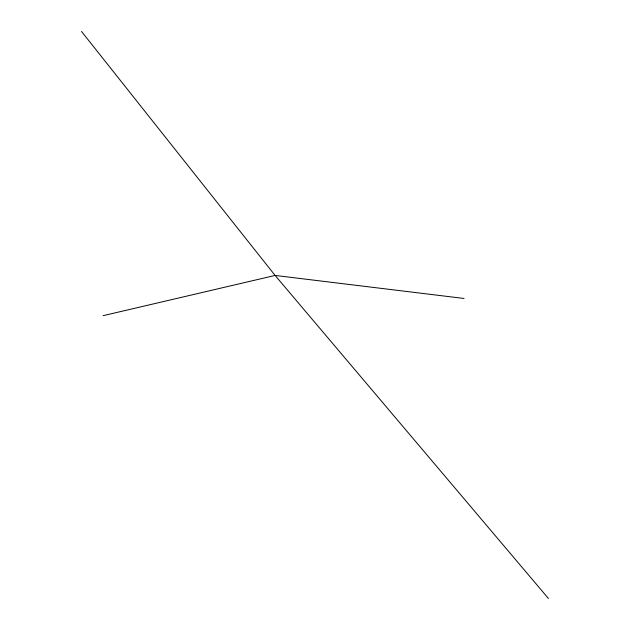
<?xml version="1.0" encoding="UTF-8"?>
<svg xmlns="http://www.w3.org/2000/svg" width="630" height="630" viewBox="0 0 630 630"><rect width="100%" height="100%" fill="white"/><g stroke="black" fill="none" stroke-linecap="round" stroke-linejoin="round"><path stroke-width="0.94" d="M103.068 315.685L275.097 275.436L464.042 298.462M548.447 598.5L275.097 275.436L81.553 31.5"/></g></svg>
